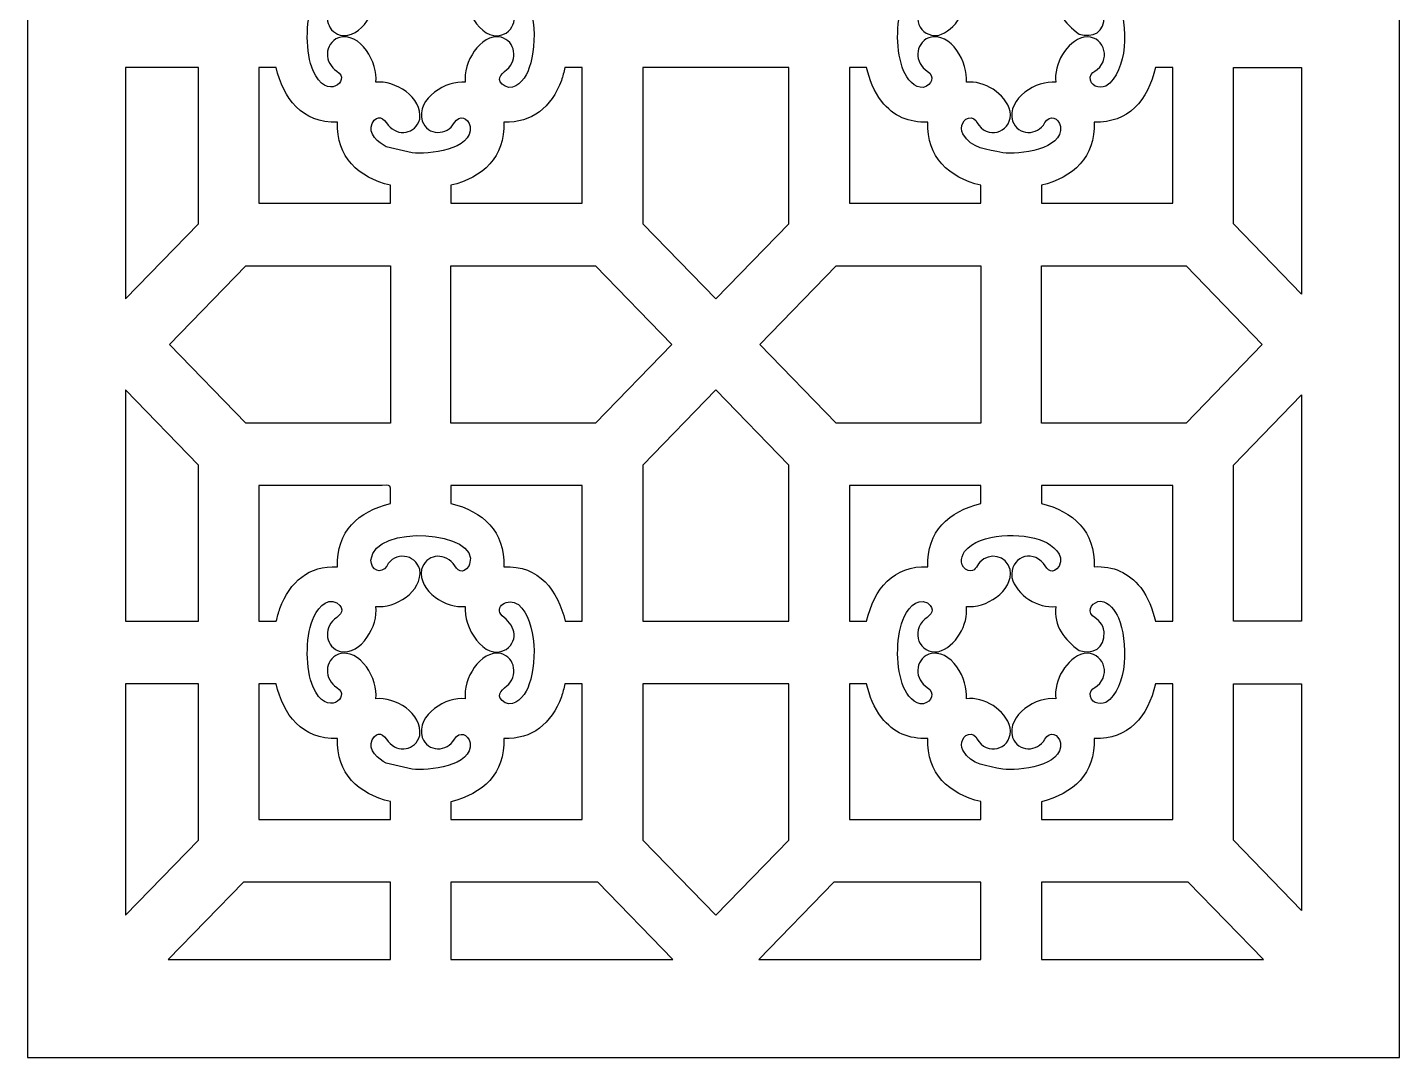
# Model space of a CAD drawing. Header units: centimetres. Extents: x -9.4 to 5.8, y -13.4 to 10.3.
# Drawn here: x -1.39 to 5.83, y -13.44 to -8.01 of the extents above; entities that cross this region are included whole.
import ezdxf

# ---------------------------------------------------------------- set-up
doc = ezdxf.new("R2010")
doc.units = ezdxf.units.CM
doc.header["$MEASUREMENT"] = 0
doc.layers.add('layer 1', color=7, linetype='Continuous')

msp = doc.modelspace()

# ---------------------------------------------------------------- linework, layer by layer
at = {"layer": 'layer 1', "color": 177}
for points, knots in [([(-1.39408, -13.43584), (-1.39408, -13.43584), (-1.39408, 10.29681), (-1.39408, 10.29681), (-1.39408, 10.29681), (-1.39408, 10.29681), (5.82888, 10.29681), (5.82888, 10.29681), (5.82888, 10.29681), (5.82888, 10.29681), (5.82888, -13.43584), (5.82888, -13.43584), (5.82888, -13.43584), (5.82888, -13.43584), (-1.39408, -13.43584), (-1.39408, -13.43584)], [0, 0, 0, 0, 0.2, 0.2, 0.2, 0.2, 0.4, 0.4, 0.4, 0.4, 0.6, 0.6, 0.6, 0.6, 1, 1, 1, 1]), ([(0.10563, -7.88633), (0.07041, -7.98555), (0.06856, -8.14246), (0.11, -8.23993), (0.11, -8.23993), (0.17851, -8.40094), (0.3136, -8.29153), (0.23486, -8.24202), (0.23486, -8.24202), (0.16743, -8.19962), (0.16681, -8.09785), (0.24312, -8.06557), (0.24312, -8.06557), (0.35948, -8.03143), (0.45279, -8.19989), (0.44051, -8.30061), (0.44051, -8.30061), (0.53655, -8.28805), (0.68987, -8.37877), (0.67076, -8.49471), (0.67076, -8.49471), (0.64901, -8.57373), (0.55563, -8.58809), (0.50535, -8.52645), (0.50535, -8.52645), (0.48109, -8.48957), (0.45059, -8.46347), (0.42015, -8.51722), (0.42015, -8.51722), (0.39602, -8.57133), (0.45395, -8.61903), (0.49419, -8.63949), (0.49419, -8.63949), (0.49419, -8.63949), (0.63198, -8.67205), (0.63198, -8.67205), (0.63198, -8.67205), (0.71293, -8.68082), (0.95144, -8.65815), (0.93661, -8.53306), (0.93661, -8.53306), (0.92611, -8.48625), (0.87915, -8.47069), (0.85428, -8.51298), (0.85428, -8.51298), (0.81315, -8.58296), (0.71444, -8.5828), (0.68342, -8.50444), (0.68342, -8.50444), (0.65036, -8.38449), (0.81365, -8.28755), (0.91101, -8.30061), (0.91101, -8.30061), (0.89881, -8.19915), (0.98678, -8.04309), (1.09897, -8.06282), (1.09897, -8.06282), (1.17548, -8.08526), (1.18942, -8.18173), (1.12967, -8.23364), (1.12967, -8.23364), (1.09399, -8.2587), (1.06877, -8.29018), (1.12079, -8.32162), (1.12079, -8.32162), (1.17262, -8.34625), (1.2207, -8.28616), (1.23916, -8.24515), (1.23916, -8.24515), (1.28871, -8.13524), (1.29207, -7.89112), (1.19027, -7.80515), (1.19027, -7.80515), (1.1328, -7.76476), (1.05977, -7.81967), (1.1043, -7.86459), (1.1043, -7.86459), (1.16644, -7.90835), (1.19873, -7.98794), (1.12577, -8.04116), (1.12577, -8.04116), (1.00733, -8.10828), (0.89877, -7.91785), (0.91101, -7.81469), (0.91101, -7.81469), (0.81272, -7.82717), (0.66172, -7.7366), (0.68076, -7.62059), (0.68076, -7.62059), (0.7025, -7.54157), (0.79596, -7.52717), (0.84617, -7.58888), (0.84617, -7.58888), (0.86922, -7.62391), (0.89494, -7.65106), (0.92866, -7.6029), (0.92866, -7.6029), (0.92866, -7.6029), (0.93364, -7.59302), (0.93364, -7.59302), (0.93364, -7.59302), (0.99257, -7.41591), (0.43147, -7.37651), (0.41413, -7.57054), (0.41413, -7.57054), (0.4149, -7.62503), (0.46711, -7.64805), (0.49724, -7.60232), (0.49724, -7.60232), (0.53733, -7.52512), (0.6477, -7.53675), (0.67076, -7.62059), (0.67076, -7.62059), (0.68991, -7.73684), (0.53717, -7.82701), (0.44051, -7.81469), (0.44051, -7.81469), (0.45298, -7.91603), (0.36454, -8.07213), (0.25254, -8.05251), (0.25254, -8.05251), (0.17604, -8.03), (0.1621, -7.93353), (0.2218, -7.88162), (0.2218, -7.88162), (0.25575, -7.85787), (0.28205, -7.83126), (0.2354, -7.7965), (0.2354, -7.7965), (0.17511, -7.76399), (0.12545, -7.83485), (0.10563, -7.88633)], [0, 0, 0, 0, 0.0294118, 0.0294118, 0.0294118, 0.0294118, 0.0588235, 0.0588235, 0.0588235, 0.0588235, 0.0882353, 0.0882353, 0.0882353, 0.0882353, 0.1176471, 0.1176471, 0.1176471, 0.1176471, 0.1470588, 0.1470588, 0.1470588, 0.1470588, 0.1764706, 0.1764706, 0.1764706, 0.1764706, 0.2058824, 0.2058824, 0.2058824, 0.2058824, 0.2352941, 0.2352941, 0.2352941, 0.2352941, 0.2647059, 0.2647059, 0.2647059, 0.2647059, 0.2941176, 0.2941176, 0.2941176, 0.2941176, 0.3235294, 0.3235294, 0.3235294, 0.3235294, 0.3529412, 0.3529412, 0.3529412, 0.3529412, 0.3823529, 0.3823529, 0.3823529, 0.3823529, 0.4117647, 0.4117647, 0.4117647, 0.4117647, 0.4411765, 0.4411765, 0.4411765, 0.4411765, 0.4705882, 0.4705882, 0.4705882, 0.4705882, 0.5, 0.5, 0.5, 0.5, 0.5294118, 0.5294118, 0.5294118, 0.5294118, 0.5588235, 0.5588235, 0.5588235, 0.5588235, 0.5882353, 0.5882353, 0.5882353, 0.5882353, 0.6176471, 0.6176471, 0.6176471, 0.6176471, 0.6470588, 0.6470588, 0.6470588, 0.6470588, 0.6764706, 0.6764706, 0.6764706, 0.6764706, 0.7058824, 0.7058824, 0.7058824, 0.7058824, 0.7352941, 0.7352941, 0.7352941, 0.7352941, 0.7647059, 0.7647059, 0.7647059, 0.7647059, 0.7941176, 0.7941176, 0.7941176, 0.7941176, 0.8235294, 0.8235294, 0.8235294, 0.8235294, 0.8529412, 0.8529412, 0.8529412, 0.8529412, 0.8823529, 0.8823529, 0.8823529, 0.8823529, 0.9117647, 0.9117647, 0.9117647, 0.9117647, 0.9411765, 0.9411765, 0.9411765, 0.9411765, 1, 1, 1, 1]), ([(3.21359, -7.88633), (3.17752, -7.98786), (3.17675, -8.1403), (3.21796, -8.23993), (3.21796, -8.23993), (3.23634, -8.28126), (3.27403, -8.33332), (3.32335, -8.32706), (3.32335, -8.32706), (3.36869, -8.31617), (3.38429, -8.2682), (3.34281, -8.24202), (3.34281, -8.24202), (3.2748, -8.19911), (3.27469, -8.09785), (3.35104, -8.06557), (3.35104, -8.06557), (3.4674, -8.03143), (3.56071, -8.19989), (3.54843, -8.30061), (3.54843, -8.30061), (3.63992, -8.28867), (3.75543, -8.35888), (3.77941, -8.45346), (3.77941, -8.45346), (3.79196, -8.55727), (3.67699, -8.60458), (3.61327, -8.52645), (3.61327, -8.52645), (3.6023, -8.50977), (3.59635, -8.49127), (3.57503, -8.48741), (3.57503, -8.48741), (3.52958, -8.48486), (3.51394, -8.53572), (3.52927, -8.57245), (3.52927, -8.57245), (3.57693, -8.65208), (3.65853, -8.65282), (3.7399, -8.67205), (3.7399, -8.67205), (3.82351, -8.68109), (4.05913, -8.65606), (4.04457, -8.53306), (4.04457, -8.53306), (4.03403, -8.48625), (3.98757, -8.47011), (3.9622, -8.51298), (3.9622, -8.51298), (3.92049, -8.5835), (3.82235, -8.58276), (3.79134, -8.50444), (3.79134, -8.50444), (3.75832, -8.38449), (3.92157, -8.28755), (4.01893, -8.30061), (4.01893, -8.30061), (4.00742, -8.20487), (4.07508, -8.08685), (4.16696, -8.06205), (4.16696, -8.06205), (4.26745, -8.04911), (4.31333, -8.16783), (4.23763, -8.23364), (4.23763, -8.23364), (4.22149, -8.24496), (4.20357, -8.2511), (4.19982, -8.27315), (4.19982, -8.27315), (4.19739, -8.32007), (4.24659, -8.33621), (4.28216, -8.32042), (4.28216, -8.32042), (4.40119, -8.24438), (4.39864, -7.99447), (4.34944, -7.87536), (4.34944, -7.87536), (4.33213, -7.83651), (4.30012, -7.79171), (4.25536, -7.78743), (4.25536, -7.78743), (4.21705, -7.78808), (4.17943, -7.83153), (4.21222, -7.86459), (4.21222, -7.86459), (4.24543, -7.88799), (4.26729, -7.90356), (4.27417, -7.94936), (4.27417, -7.94936), (4.27695, -8.03741), (4.21496, -8.06866), (4.14155, -8.04637), (4.14155, -8.04637), (4.06604, -7.99122), (4.00661, -7.91839), (4.01893, -7.81469), (4.01893, -7.81469), (3.9262, -7.82643), (3.81197, -7.75684), (3.78798, -7.66184), (3.78798, -7.66184), (3.77543, -7.55803), (3.89044, -7.51064), (3.95412, -7.58888), (3.95412, -7.58888), (3.97714, -7.62387), (4.00286, -7.65106), (4.03658, -7.6029), (4.03658, -7.6029), (4.06709, -7.54235), (4.00163, -7.49168), (3.95497, -7.47109), (3.95497, -7.47109), (3.84093, -7.42452), (3.62095, -7.4229), (3.53919, -7.52628), (3.53919, -7.52628), (3.51575, -7.56185), (3.5132, -7.60707), (3.5587, -7.6258), (3.5587, -7.6258), (3.59419, -7.63623), (3.60176, -7.60298), (3.61918, -7.58162), (3.61918, -7.58162), (3.67212, -7.52844), (3.75794, -7.54513), (3.77868, -7.62059), (3.77868, -7.62059), (3.79783, -7.73684), (3.64505, -7.82701), (3.54843, -7.81469), (3.54843, -7.81469), (3.56024, -7.91028), (3.492, -8.02853), (3.4004, -8.05325), (3.4004, -8.05325), (3.29987, -8.06618), (3.25407, -7.94743), (3.32976, -7.88162), (3.32976, -7.88162), (3.36367, -7.85787), (3.39001, -7.83126), (3.34332, -7.7965), (3.34332, -7.7965), (3.28311, -7.76406), (3.23325, -7.8352), (3.21359, -7.88633)], [0, 0, 0, 0, 0.0263158, 0.0263158, 0.0263158, 0.0263158, 0.0526316, 0.0526316, 0.0526316, 0.0526316, 0.0789474, 0.0789474, 0.0789474, 0.0789474, 0.1052632, 0.1052632, 0.1052632, 0.1052632, 0.1315789, 0.1315789, 0.1315789, 0.1315789, 0.1578947, 0.1578947, 0.1578947, 0.1578947, 0.1842105, 0.1842105, 0.1842105, 0.1842105, 0.2105263, 0.2105263, 0.2105263, 0.2105263, 0.2368421, 0.2368421, 0.2368421, 0.2368421, 0.2631579, 0.2631579, 0.2631579, 0.2631579, 0.2894737, 0.2894737, 0.2894737, 0.2894737, 0.3157895, 0.3157895, 0.3157895, 0.3157895, 0.3421053, 0.3421053, 0.3421053, 0.3421053, 0.3684211, 0.3684211, 0.3684211, 0.3684211, 0.3947368, 0.3947368, 0.3947368, 0.3947368, 0.4210526, 0.4210526, 0.4210526, 0.4210526, 0.4473684, 0.4473684, 0.4473684, 0.4473684, 0.4736842, 0.4736842, 0.4736842, 0.4736842, 0.5, 0.5, 0.5, 0.5, 0.5263158, 0.5263158, 0.5263158, 0.5263158, 0.5526316, 0.5526316, 0.5526316, 0.5526316, 0.5789474, 0.5789474, 0.5789474, 0.5789474, 0.6052632, 0.6052632, 0.6052632, 0.6052632, 0.6315789, 0.6315789, 0.6315789, 0.6315789, 0.6578947, 0.6578947, 0.6578947, 0.6578947, 0.6842105, 0.6842105, 0.6842105, 0.6842105, 0.7105263, 0.7105263, 0.7105263, 0.7105263, 0.7368421, 0.7368421, 0.7368421, 0.7368421, 0.7631579, 0.7631579, 0.7631579, 0.7631579, 0.7894737, 0.7894737, 0.7894737, 0.7894737, 0.8157895, 0.8157895, 0.8157895, 0.8157895, 0.8421053, 0.8421053, 0.8421053, 0.8421053, 0.8684211, 0.8684211, 0.8684211, 0.8684211, 0.8947368, 0.8947368, 0.8947368, 0.8947368, 0.9210526, 0.9210526, 0.9210526, 0.9210526, 0.9473684, 0.9473684, 0.9473684, 0.9473684, 1, 1, 1, 1]), ([(-0.87816, -8.22244), (-0.87816, -8.22244), (-0.4944, -8.22244), (-0.4944, -8.22244), (-0.4944, -8.22244), (-0.4944, -8.22244), (-0.4944, -9.04489), (-0.4944, -9.04489), (-0.4944, -9.04489), (-0.4944, -9.04489), (-0.87816, -9.44124), (-0.87816, -9.44124), (-0.87816, -9.44124), (-0.87816, -9.44124), (-0.87816, -8.22244), (-0.87816, -8.22244)], [0, 0, 0, 0, 0.2, 0.2, 0.2, 0.2, 0.4, 0.4, 0.4, 0.4, 0.6, 0.6, 0.6, 0.6, 1, 1, 1, 1]), ([(-0.17525, -8.22244), (-0.17525, -8.22244), (-0.08476, -8.22244), (-0.08476, -8.22244), (-0.08476, -8.22244), (-0.04776, -8.38464), (0.05137, -8.51672), (0.23791, -8.50985), (0.23791, -8.50985), (0.2315, -8.6958), (0.34847, -8.80158), (0.51624, -8.84271), (0.51624, -8.84271), (0.51624, -8.84271), (0.51624, -8.93656), (0.51624, -8.93656), (0.51624, -8.93656), (0.51624, -8.93656), (-0.17525, -8.93656), (-0.17525, -8.93656), (-0.17525, -8.93656), (-0.17525, -8.93656), (-0.17525, -8.22244), (-0.17525, -8.22244)], [0, 0, 0, 0, 0.1428571, 0.1428571, 0.1428571, 0.1428571, 0.2857143, 0.2857143, 0.2857143, 0.2857143, 0.4285714, 0.4285714, 0.4285714, 0.4285714, 0.5714286, 0.5714286, 0.5714286, 0.5714286, 0.7142857, 0.7142857, 0.7142857, 0.7142857, 1, 1, 1, 1]), ([(1.4355, -8.22244), (1.4355, -8.22244), (1.52688, -8.22244), (1.52688, -8.22244), (1.52688, -8.22244), (1.52688, -8.22244), (1.52688, -8.93656), (1.52688, -8.93656), (1.52688, -8.93656), (1.52688, -8.93656), (0.83539, -8.93656), (0.83539, -8.93656), (0.83539, -8.93656), (0.83539, -8.93656), (0.83539, -8.84287), (0.83539, -8.84287), (0.83539, -8.84287), (1.00296, -8.80062), (1.1201, -8.6963), (1.11361, -8.50985), (1.11361, -8.50985), (1.26534, -8.51541), (1.36201, -8.43307), (1.41666, -8.29014), (1.41666, -8.29014), (1.42396, -8.26878), (1.43025, -8.24608), (1.4355, -8.22244)], [0, 0, 0, 0, 0.125, 0.125, 0.125, 0.125, 0.25, 0.25, 0.25, 0.25, 0.375, 0.375, 0.375, 0.375, 0.5, 0.5, 0.5, 0.5, 0.625, 0.625, 0.625, 0.625, 0.75, 0.75, 0.75, 0.75, 1, 1, 1, 1]), ([(1.84599, -8.22244), (1.84599, -8.22244), (2.61356, -8.22244), (2.61356, -8.22244), (2.61356, -8.22244), (2.61356, -8.22244), (2.61356, -9.04489), (2.61356, -9.04489), (2.61356, -9.04489), (2.61356, -9.04489), (2.22979, -9.44124), (2.22979, -9.44124), (2.22979, -9.44124), (2.22979, -9.44124), (1.84599, -9.04489), (1.84599, -9.04489), (1.84599, -9.04489), (1.84599, -9.04489), (1.84599, -8.22244), (1.84599, -8.22244)], [0, 0, 0, 0, 0.1666667, 0.1666667, 0.1666667, 0.1666667, 0.3333333, 0.3333333, 0.3333333, 0.3333333, 0.5, 0.5, 0.5, 0.5, 0.6666667, 0.6666667, 0.6666667, 0.6666667, 1, 1, 1, 1]), ([(2.93267, -8.22244), (2.93267, -8.22244), (3.02335, -8.22244), (3.02335, -8.22244), (3.02335, -8.22244), (3.03895, -8.28856), (3.06201, -8.34606), (3.10156, -8.4004), (3.10156, -8.4004), (3.16698, -8.48092), (3.24511, -8.51356), (3.34583, -8.50985), (3.34583, -8.50985), (3.33942, -8.6958), (3.45639, -8.80158), (3.62416, -8.84271), (3.62416, -8.84271), (3.62416, -8.84271), (3.62416, -8.93656), (3.62416, -8.93656), (3.62416, -8.93656), (3.62416, -8.93656), (2.93267, -8.93656), (2.93267, -8.93656), (2.93267, -8.93656), (2.93267, -8.93656), (2.93267, -8.22244), (2.93267, -8.22244)], [0, 0, 0, 0, 0.125, 0.125, 0.125, 0.125, 0.25, 0.25, 0.25, 0.25, 0.375, 0.375, 0.375, 0.375, 0.5, 0.5, 0.5, 0.5, 0.625, 0.625, 0.625, 0.625, 0.75, 0.75, 0.75, 0.75, 1, 1, 1, 1]), ([(4.54385, -8.22244), (4.54385, -8.22244), (4.6348, -8.22244), (4.6348, -8.22244), (4.6348, -8.22244), (4.6348, -8.22244), (4.6348, -8.93656), (4.6348, -8.93656), (4.6348, -8.93656), (4.6348, -8.93656), (3.94331, -8.93656), (3.94331, -8.93656), (3.94331, -8.93656), (3.94331, -8.93656), (3.94331, -8.84287), (3.94331, -8.84287), (3.94331, -8.84287), (4.11088, -8.80062), (4.22802, -8.69634), (4.22153, -8.50985), (4.22153, -8.50985), (4.40157, -8.51645), (4.50403, -8.39569), (4.54385, -8.22244)], [0, 0, 0, 0, 0.1428571, 0.1428571, 0.1428571, 0.1428571, 0.2857143, 0.2857143, 0.2857143, 0.2857143, 0.4285714, 0.4285714, 0.4285714, 0.4285714, 0.5714286, 0.5714286, 0.5714286, 0.5714286, 0.7142857, 0.7142857, 0.7142857, 0.7142857, 1, 1, 1, 1]), ([(5.31296, -8.22244), (5.31296, -8.22244), (4.95395, -8.22244), (4.95395, -8.22244), (4.95395, -8.22244), (4.95395, -8.22244), (4.95395, -9.04489), (4.95395, -9.04489), (4.95395, -9.04489), (4.95395, -9.04489), (5.31296, -9.41567), (5.31296, -9.41567), (5.31296, -9.41567), (5.31296, -9.41567), (5.31296, -8.22244), (5.31296, -8.22244)], [0, 0, 0, 0, 0.2, 0.2, 0.2, 0.2, 0.4, 0.4, 0.4, 0.4, 0.6, 0.6, 0.6, 0.6, 1, 1, 1, 1]), ([(0.51624, -10.09476), (0.51624, -10.09476), (0.51624, -9.26614), (0.51624, -9.26614), (0.51624, -9.26614), (0.51624, -9.26614), (-0.2453, -9.26614), (-0.2453, -9.26614), (-0.2453, -9.26614), (-0.2453, -9.26614), (-0.64648, -9.68045), (-0.64648, -9.68045), (-0.64648, -9.68045), (-0.64648, -9.68045), (-0.2453, -10.09476), (-0.2453, -10.09476), (-0.2453, -10.09476), (-0.2453, -10.09476), (0.51624, -10.09476), (0.51624, -10.09476)], [0, 0, 0, 0, 0.1666667, 0.1666667, 0.1666667, 0.1666667, 0.3333333, 0.3333333, 0.3333333, 0.3333333, 0.5, 0.5, 0.5, 0.5, 0.6666667, 0.6666667, 0.6666667, 0.6666667, 1, 1, 1, 1]), ([(0.83539, -9.26614), (0.83539, -9.26614), (0.83539, -10.09476), (0.83539, -10.09476), (0.83539, -10.09476), (0.83539, -10.09476), (1.59693, -10.09476), (1.59693, -10.09476), (1.59693, -10.09476), (1.59693, -10.09476), (1.99811, -9.68045), (1.99811, -9.68045), (1.99811, -9.68045), (1.99811, -9.68045), (1.59693, -9.26614), (1.59693, -9.26614), (1.59693, -9.26614), (1.59693, -9.26614), (0.83539, -9.26614), (0.83539, -9.26614)], [0, 0, 0, 0, 0.1666667, 0.1666667, 0.1666667, 0.1666667, 0.3333333, 0.3333333, 0.3333333, 0.3333333, 0.5, 0.5, 0.5, 0.5, 0.6666667, 0.6666667, 0.6666667, 0.6666667, 1, 1, 1, 1]), ([(3.62416, -10.09476), (3.62416, -10.09476), (3.62416, -9.26614), (3.62416, -9.26614), (3.62416, -9.26614), (3.62416, -9.26614), (2.86262, -9.26614), (2.86262, -9.26614), (2.86262, -9.26614), (2.86262, -9.26614), (2.46144, -9.68045), (2.46144, -9.68045), (2.46144, -9.68045), (2.46144, -9.68045), (2.86262, -10.09476), (2.86262, -10.09476), (2.86262, -10.09476), (2.86262, -10.09476), (3.62416, -10.09476), (3.62416, -10.09476)], [0, 0, 0, 0, 0.1666667, 0.1666667, 0.1666667, 0.1666667, 0.3333333, 0.3333333, 0.3333333, 0.3333333, 0.5, 0.5, 0.5, 0.5, 0.6666667, 0.6666667, 0.6666667, 0.6666667, 1, 1, 1, 1]), ([(3.94331, -9.26614), (3.94331, -9.26614), (3.94331, -10.09476), (3.94331, -10.09476), (3.94331, -10.09476), (3.94331, -10.09476), (4.70485, -10.09476), (4.70485, -10.09476), (4.70485, -10.09476), (4.70485, -10.09476), (5.10603, -9.68045), (5.10603, -9.68045), (5.10603, -9.68045), (5.10603, -9.68045), (4.70485, -9.26614), (4.70485, -9.26614), (4.70485, -9.26614), (4.70485, -9.26614), (3.94331, -9.26614), (3.94331, -9.26614)], [0, 0, 0, 0, 0.1666667, 0.1666667, 0.1666667, 0.1666667, 0.3333333, 0.3333333, 0.3333333, 0.3333333, 0.5, 0.5, 0.5, 0.5, 0.6666667, 0.6666667, 0.6666667, 0.6666667, 1, 1, 1, 1]), ([(-0.4944, -11.1385), (-0.4944, -11.1385), (-0.87816, -11.1385), (-0.87816, -11.1385), (-0.87816, -11.1385), (-0.87816, -11.1385), (-0.87816, -9.9197), (-0.87816, -9.9197), (-0.87816, -9.9197), (-0.87816, -9.9197), (-0.4944, -10.31606), (-0.4944, -10.31606), (-0.4944, -10.31606), (-0.4944, -10.31606), (-0.4944, -11.1385), (-0.4944, -11.1385)], [0, 0, 0, 0, 0.2, 0.2, 0.2, 0.2, 0.4, 0.4, 0.4, 0.4, 0.6, 0.6, 0.6, 0.6, 1, 1, 1, 1]), ([(2.61356, -11.1385), (2.61356, -11.1385), (1.84599, -11.1385), (1.84599, -11.1385), (1.84599, -11.1385), (1.84599, -11.1385), (1.84599, -10.31606), (1.84599, -10.31606), (1.84599, -10.31606), (1.84599, -10.31606), (2.22979, -9.9197), (2.22979, -9.9197), (2.22979, -9.9197), (2.22979, -9.9197), (2.61356, -10.31606), (2.61356, -10.31606), (2.61356, -10.31606), (2.61356, -10.31606), (2.61356, -11.1385), (2.61356, -11.1385)], [0, 0, 0, 0, 0.1666667, 0.1666667, 0.1666667, 0.1666667, 0.3333333, 0.3333333, 0.3333333, 0.3333333, 0.5, 0.5, 0.5, 0.5, 0.6666667, 0.6666667, 0.6666667, 0.6666667, 1, 1, 1, 1]), ([(5.31296, -9.94527), (5.31296, -9.94527), (4.95395, -10.31606), (4.95395, -10.31606), (4.95395, -10.31606), (4.95395, -10.31606), (4.95395, -11.1385), (4.95395, -11.1385), (4.95395, -11.1385), (4.95395, -11.1385), (5.31296, -11.1385), (5.31296, -11.1385), (5.31296, -11.1385), (5.31296, -11.1385), (5.31296, -9.94527), (5.31296, -9.94527)], [0, 0, 0, 0, 0.2, 0.2, 0.2, 0.2, 0.4, 0.4, 0.4, 0.4, 0.6, 0.6, 0.6, 0.6, 1, 1, 1, 1]), ([(-0.08395, -11.1385), (-0.08395, -11.1385), (-0.17525, -11.1385), (-0.17525, -11.1385), (-0.17525, -11.1385), (-0.17525, -11.1385), (-0.17525, -10.42438), (-0.17525, -10.42438), (-0.17525, -10.42438), (0.03164, -10.42438), (0.23852, -10.42438), (0.44541, -10.42438), (0.44541, -10.42438), (0.53462, -10.42438), (0.51624, -10.4009), (0.51624, -10.51804), (0.51624, -10.51804), (0.34878, -10.56025), (0.23146, -10.66475), (0.23791, -10.85109), (0.23791, -10.85109), (0.08594, -10.84545), (-0.01077, -10.92814), (-0.06534, -11.07134), (-0.06534, -11.07134), (-0.07256, -11.0925), (-0.07877, -11.11502), (-0.08395, -11.1385)], [0, 0, 0, 0, 0.125, 0.125, 0.125, 0.125, 0.25, 0.25, 0.25, 0.25, 0.375, 0.375, 0.375, 0.375, 0.5, 0.5, 0.5, 0.5, 0.625, 0.625, 0.625, 0.625, 0.75, 0.75, 0.75, 0.75, 1, 1, 1, 1]), ([(1.52688, -11.1385), (1.52688, -11.1385), (1.43643, -11.1385), (1.43643, -11.1385), (1.43643, -11.1385), (1.39939, -10.97618), (1.30003, -10.84418), (1.11361, -10.85109), (1.11361, -10.85109), (1.1201, -10.66522), (1.00304, -10.55936), (0.83539, -10.51823), (0.83539, -10.51823), (0.83539, -10.51823), (0.83539, -10.42438), (0.83539, -10.42438), (0.83539, -10.42438), (0.83539, -10.42438), (1.52688, -10.42438), (1.52688, -10.42438), (1.52688, -10.42438), (1.52688, -10.42438), (1.52688, -11.1385), (1.52688, -11.1385)], [0, 0, 0, 0, 0.1428571, 0.1428571, 0.1428571, 0.1428571, 0.2857143, 0.2857143, 0.2857143, 0.2857143, 0.4285714, 0.4285714, 0.4285714, 0.4285714, 0.5714286, 0.5714286, 0.5714286, 0.5714286, 0.7142857, 0.7142857, 0.7142857, 0.7142857, 1, 1, 1, 1]), ([(3.02331, -11.1385), (3.02331, -11.1385), (2.93267, -11.1385), (2.93267, -11.1385), (2.93267, -11.1385), (2.93267, -11.1385), (2.93267, -10.42438), (2.93267, -10.42438), (2.93267, -10.42438), (2.93267, -10.42438), (3.62416, -10.42438), (3.62416, -10.42438), (3.62416, -10.42438), (3.62416, -10.42438), (3.62416, -10.51804), (3.62416, -10.51804), (3.62416, -10.51804), (3.4567, -10.56025), (3.33938, -10.66475), (3.34583, -10.85109), (3.34583, -10.85109), (3.16543, -10.84441), (3.06375, -10.96537), (3.02331, -11.1385)], [0, 0, 0, 0, 0.1428571, 0.1428571, 0.1428571, 0.1428571, 0.2857143, 0.2857143, 0.2857143, 0.2857143, 0.4285714, 0.4285714, 0.4285714, 0.4285714, 0.5714286, 0.5714286, 0.5714286, 0.5714286, 0.7142857, 0.7142857, 0.7142857, 0.7142857, 1, 1, 1, 1]), ([(4.6348, -11.1385), (4.6348, -11.1385), (4.54404, -11.1385), (4.54404, -11.1385), (4.54404, -11.1385), (4.52844, -11.07246), (4.50546, -11.01519), (4.46607, -10.96085), (4.46607, -10.96085), (4.40061, -10.8801), (4.3224, -10.84735), (4.22153, -10.85109), (4.22153, -10.85109), (4.22802, -10.66518), (4.11096, -10.55932), (3.94331, -10.51823), (3.94331, -10.51823), (3.94331, -10.51823), (3.94331, -10.42438), (3.94331, -10.42438), (3.94331, -10.42438), (3.94331, -10.42438), (4.6348, -10.42438), (4.6348, -10.42438), (4.6348, -10.42438), (4.6348, -10.42438), (4.6348, -11.1385), (4.6348, -11.1385)], [0, 0, 0, 0, 0.125, 0.125, 0.125, 0.125, 0.25, 0.25, 0.25, 0.25, 0.375, 0.375, 0.375, 0.375, 0.5, 0.5, 0.5, 0.5, 0.625, 0.625, 0.625, 0.625, 0.75, 0.75, 0.75, 0.75, 1, 1, 1, 1]), ([(0.10563, -11.13197), (0.07041, -11.23115), (0.06856, -11.3881), (0.11, -11.48554), (0.11, -11.48554), (0.17851, -11.64658), (0.3136, -11.53717), (0.23486, -11.48762), (0.23486, -11.48762), (0.16743, -11.44526), (0.16681, -11.34346), (0.24312, -11.31121), (0.24312, -11.31121), (0.35948, -11.27707), (0.45279, -11.44553), (0.44051, -11.54621), (0.44051, -11.54621), (0.53655, -11.5337), (0.68987, -11.62441), (0.67076, -11.74035), (0.67076, -11.74035), (0.64901, -11.81937), (0.55563, -11.83373), (0.50535, -11.77206), (0.50535, -11.77206), (0.48109, -11.73521), (0.45059, -11.70911), (0.42015, -11.76287), (0.42015, -11.76287), (0.39602, -11.81693), (0.45395, -11.86463), (0.49419, -11.88514), (0.49419, -11.88514), (0.49419, -11.88514), (0.63198, -11.91769), (0.63198, -11.91769), (0.63198, -11.91769), (0.71293, -11.92642), (0.95144, -11.90375), (0.93661, -11.77866), (0.93661, -11.77866), (0.92611, -11.73189), (0.87915, -11.71633), (0.85428, -11.75858), (0.85428, -11.75858), (0.81315, -11.82856), (0.71444, -11.8284), (0.68342, -11.75008), (0.68342, -11.75008), (0.65036, -11.63009), (0.81365, -11.53319), (0.91101, -11.54621), (0.91101, -11.54621), (0.89881, -11.44479), (0.98678, -11.28873), (1.09897, -11.30843), (1.09897, -11.30843), (1.17548, -11.33087), (1.18942, -11.42738), (1.12967, -11.47928), (1.12967, -11.47928), (1.09399, -11.50431), (1.06877, -11.53578), (1.12079, -11.56726), (1.12079, -11.56726), (1.17262, -11.5919), (1.2207, -11.5318), (1.23916, -11.49075), (1.23916, -11.49075), (1.28871, -11.38088), (1.29207, -11.13672), (1.19027, -11.05076), (1.19027, -11.05076), (1.1328, -11.01036), (1.05977, -11.06528), (1.1043, -11.11023), (1.1043, -11.11023), (1.16644, -11.15395), (1.19873, -11.23358), (1.12577, -11.2868), (1.12577, -11.2868), (1.00733, -11.35388), (0.89877, -11.16345), (0.91101, -11.06033), (0.91101, -11.06033), (0.81272, -11.07277), (0.66172, -10.98221), (0.68076, -10.86623), (0.68076, -10.86623), (0.7025, -10.78718), (0.79596, -10.77281), (0.84617, -10.83449), (0.84617, -10.83449), (0.86922, -10.86951), (0.89494, -10.89666), (0.92866, -10.84851), (0.92866, -10.84851), (0.92866, -10.84851), (0.93364, -10.83862), (0.93364, -10.83862), (0.93364, -10.83862), (0.99257, -10.66155), (0.43147, -10.62216), (0.41413, -10.81614), (0.41413, -10.81614), (0.4149, -10.87067), (0.46711, -10.89365), (0.49724, -10.84796), (0.49724, -10.84796), (0.53733, -10.77073), (0.6477, -10.78239), (0.67076, -10.86619), (0.67076, -10.86619), (0.68991, -10.98244), (0.53717, -11.07262), (0.44051, -11.06033), (0.44051, -11.06033), (0.45298, -11.16167), (0.36454, -11.31774), (0.25254, -11.29812), (0.25254, -11.29812), (0.17604, -11.27564), (0.1621, -11.17917), (0.2218, -11.12726), (0.2218, -11.12726), (0.25575, -11.10347), (0.28205, -11.0769), (0.2354, -11.04211), (0.2354, -11.04211), (0.17511, -11.00963), (0.12545, -11.08049), (0.10563, -11.13197)], [0, 0, 0, 0, 0.0294118, 0.0294118, 0.0294118, 0.0294118, 0.0588235, 0.0588235, 0.0588235, 0.0588235, 0.0882353, 0.0882353, 0.0882353, 0.0882353, 0.1176471, 0.1176471, 0.1176471, 0.1176471, 0.1470588, 0.1470588, 0.1470588, 0.1470588, 0.1764706, 0.1764706, 0.1764706, 0.1764706, 0.2058824, 0.2058824, 0.2058824, 0.2058824, 0.2352941, 0.2352941, 0.2352941, 0.2352941, 0.2647059, 0.2647059, 0.2647059, 0.2647059, 0.2941176, 0.2941176, 0.2941176, 0.2941176, 0.3235294, 0.3235294, 0.3235294, 0.3235294, 0.3529412, 0.3529412, 0.3529412, 0.3529412, 0.3823529, 0.3823529, 0.3823529, 0.3823529, 0.4117647, 0.4117647, 0.4117647, 0.4117647, 0.4411765, 0.4411765, 0.4411765, 0.4411765, 0.4705882, 0.4705882, 0.4705882, 0.4705882, 0.5, 0.5, 0.5, 0.5, 0.5294118, 0.5294118, 0.5294118, 0.5294118, 0.5588235, 0.5588235, 0.5588235, 0.5588235, 0.5882353, 0.5882353, 0.5882353, 0.5882353, 0.6176471, 0.6176471, 0.6176471, 0.6176471, 0.6470588, 0.6470588, 0.6470588, 0.6470588, 0.6764706, 0.6764706, 0.6764706, 0.6764706, 0.7058824, 0.7058824, 0.7058824, 0.7058824, 0.7352941, 0.7352941, 0.7352941, 0.7352941, 0.7647059, 0.7647059, 0.7647059, 0.7647059, 0.7941176, 0.7941176, 0.7941176, 0.7941176, 0.8235294, 0.8235294, 0.8235294, 0.8235294, 0.8529412, 0.8529412, 0.8529412, 0.8529412, 0.8823529, 0.8823529, 0.8823529, 0.8823529, 0.9117647, 0.9117647, 0.9117647, 0.9117647, 0.9411765, 0.9411765, 0.9411765, 0.9411765, 1, 1, 1, 1]), ([(3.21359, -11.13197), (3.17752, -11.23351), (3.17675, -11.38594), (3.21796, -11.48554), (3.21796, -11.48554), (3.23634, -11.52686), (3.27403, -11.57896), (3.32335, -11.57266), (3.32335, -11.57266), (3.36869, -11.56181), (3.38429, -11.51385), (3.34281, -11.48762), (3.34281, -11.48762), (3.2748, -11.44472), (3.27469, -11.34346), (3.35104, -11.31121), (3.35104, -11.31121), (3.4674, -11.27707), (3.56071, -11.44549), (3.54843, -11.54621), (3.54843, -11.54621), (3.63992, -11.53428), (3.75543, -11.60449), (3.77941, -11.69911), (3.77941, -11.69911), (3.79196, -11.80292), (3.67699, -11.85022), (3.61327, -11.77206), (3.61327, -11.77206), (3.6023, -11.75541), (3.59635, -11.73688), (3.57503, -11.73301), (3.57503, -11.73301), (3.52958, -11.7305), (3.51394, -11.78137), (3.52927, -11.81805), (3.52927, -11.81805), (3.57693, -11.89773), (3.65853, -11.89846), (3.7399, -11.91769), (3.7399, -11.91769), (3.82351, -11.92673), (4.05913, -11.9017), (4.04457, -11.77866), (4.04457, -11.77866), (4.03403, -11.73185), (3.98757, -11.71575), (3.9622, -11.75858), (3.9622, -11.75858), (3.92049, -11.8291), (3.82235, -11.82837), (3.79134, -11.75008), (3.79134, -11.75008), (3.75832, -11.63009), (3.92157, -11.53319), (4.01893, -11.54621), (4.01893, -11.54621), (4.00742, -11.45047), (4.07508, -11.33249), (4.16696, -11.30769), (4.16696, -11.30769), (4.26745, -11.29472), (4.31333, -11.41347), (4.23763, -11.47928), (4.23763, -11.47928), (4.22149, -11.4906), (4.20357, -11.49674), (4.19982, -11.51875), (4.19982, -11.51875), (4.19739, -11.56571), (4.24659, -11.58186), (4.28216, -11.56602), (4.28216, -11.56602), (4.40119, -11.48998), (4.39864, -11.24007), (4.34944, -11.12097), (4.34944, -11.12097), (4.33213, -11.08212), (4.30012, -11.03736), (4.25536, -11.03307), (4.25536, -11.03307), (4.21705, -11.03369), (4.17943, -11.07717), (4.21222, -11.11023), (4.21222, -11.11023), (4.24543, -11.1336), (4.26729, -11.1492), (4.27417, -11.19496), (4.27417, -11.19496), (4.27695, -11.28302), (4.21496, -11.31426), (4.14155, -11.29201), (4.14155, -11.29201), (4.06604, -11.23683), (4.00661, -11.16403), (4.01893, -11.06033), (4.01893, -11.06033), (3.9262, -11.07208), (3.81197, -11.00244), (3.78798, -10.90744), (3.78798, -10.90744), (3.77543, -10.80363), (3.89044, -10.75628), (3.95412, -10.83449), (3.95412, -10.83449), (3.97714, -10.86951), (4.00286, -10.8967), (4.03658, -10.84851), (4.03658, -10.84851), (4.06709, -10.78799), (4.00163, -10.73728), (3.95497, -10.71673), (3.95497, -10.71673), (3.84093, -10.67012), (3.62095, -10.6685), (3.53919, -10.77192), (3.53919, -10.77192), (3.51575, -10.80745), (3.5132, -10.85272), (3.5587, -10.87145), (3.5587, -10.87145), (3.59419, -10.88187), (3.60176, -10.84862), (3.61918, -10.82723), (3.61918, -10.82723), (3.67212, -10.77409), (3.75794, -10.79073), (3.77868, -10.86619), (3.77868, -10.86619), (3.79783, -10.98248), (3.64505, -11.07262), (3.54843, -11.06033), (3.54843, -11.06033), (3.56024, -11.15592), (3.492, -11.27413), (3.4004, -11.29885), (3.4004, -11.29885), (3.29987, -11.31179), (3.25407, -11.19303), (3.32976, -11.12726), (3.32976, -11.12726), (3.36367, -11.10347), (3.39001, -11.0769), (3.34332, -11.04211), (3.34332, -11.04211), (3.28311, -11.00967), (3.23325, -11.0808), (3.21359, -11.13197)], [0, 0, 0, 0, 0.0263158, 0.0263158, 0.0263158, 0.0263158, 0.0526316, 0.0526316, 0.0526316, 0.0526316, 0.0789474, 0.0789474, 0.0789474, 0.0789474, 0.1052632, 0.1052632, 0.1052632, 0.1052632, 0.1315789, 0.1315789, 0.1315789, 0.1315789, 0.1578947, 0.1578947, 0.1578947, 0.1578947, 0.1842105, 0.1842105, 0.1842105, 0.1842105, 0.2105263, 0.2105263, 0.2105263, 0.2105263, 0.2368421, 0.2368421, 0.2368421, 0.2368421, 0.2631579, 0.2631579, 0.2631579, 0.2631579, 0.2894737, 0.2894737, 0.2894737, 0.2894737, 0.3157895, 0.3157895, 0.3157895, 0.3157895, 0.3421053, 0.3421053, 0.3421053, 0.3421053, 0.3684211, 0.3684211, 0.3684211, 0.3684211, 0.3947368, 0.3947368, 0.3947368, 0.3947368, 0.4210526, 0.4210526, 0.4210526, 0.4210526, 0.4473684, 0.4473684, 0.4473684, 0.4473684, 0.4736842, 0.4736842, 0.4736842, 0.4736842, 0.5, 0.5, 0.5, 0.5, 0.5263158, 0.5263158, 0.5263158, 0.5263158, 0.5526316, 0.5526316, 0.5526316, 0.5526316, 0.5789474, 0.5789474, 0.5789474, 0.5789474, 0.6052632, 0.6052632, 0.6052632, 0.6052632, 0.6315789, 0.6315789, 0.6315789, 0.6315789, 0.6578947, 0.6578947, 0.6578947, 0.6578947, 0.6842105, 0.6842105, 0.6842105, 0.6842105, 0.7105263, 0.7105263, 0.7105263, 0.7105263, 0.7368421, 0.7368421, 0.7368421, 0.7368421, 0.7631579, 0.7631579, 0.7631579, 0.7631579, 0.7894737, 0.7894737, 0.7894737, 0.7894737, 0.8157895, 0.8157895, 0.8157895, 0.8157895, 0.8421053, 0.8421053, 0.8421053, 0.8421053, 0.8684211, 0.8684211, 0.8684211, 0.8684211, 0.8947368, 0.8947368, 0.8947368, 0.8947368, 0.9210526, 0.9210526, 0.9210526, 0.9210526, 0.9473684, 0.9473684, 0.9473684, 0.9473684, 1, 1, 1, 1]), ([(-0.87816, -11.46808), (-0.87816, -11.46808), (-0.4944, -11.46808), (-0.4944, -11.46808), (-0.4944, -11.46808), (-0.4944, -11.46808), (-0.4944, -12.29049), (-0.4944, -12.29049), (-0.4944, -12.29049), (-0.4944, -12.29049), (-0.87816, -12.68684), (-0.87816, -12.68684), (-0.87816, -12.68684), (-0.87816, -12.68684), (-0.87816, -11.46808), (-0.87816, -11.46808)], [0, 0, 0, 0, 0.2, 0.2, 0.2, 0.2, 0.4, 0.4, 0.4, 0.4, 0.6, 0.6, 0.6, 0.6, 1, 1, 1, 1]), ([(-0.17525, -11.46808), (-0.17525, -11.46808), (-0.08476, -11.46808), (-0.08476, -11.46808), (-0.08476, -11.46808), (-0.04776, -11.63025), (0.05137, -11.76233), (0.23791, -11.75545), (0.23791, -11.75545), (0.2315, -11.94141), (0.34851, -12.04722), (0.51624, -12.08835), (0.51624, -12.08835), (0.51624, -12.08835), (0.51624, -12.18216), (0.51624, -12.18216), (0.51624, -12.18216), (0.51624, -12.18216), (-0.17525, -12.18216), (-0.17525, -12.18216), (-0.17525, -12.18216), (-0.17525, -12.18216), (-0.17525, -11.46808), (-0.17525, -11.46808)], [0, 0, 0, 0, 0.1428571, 0.1428571, 0.1428571, 0.1428571, 0.2857143, 0.2857143, 0.2857143, 0.2857143, 0.4285714, 0.4285714, 0.4285714, 0.4285714, 0.5714286, 0.5714286, 0.5714286, 0.5714286, 0.7142857, 0.7142857, 0.7142857, 0.7142857, 1, 1, 1, 1]), ([(1.4355, -11.46808), (1.4355, -11.46808), (1.52688, -11.46808), (1.52688, -11.46808), (1.52688, -11.46808), (1.52688, -11.46808), (1.52688, -12.18216), (1.52688, -12.18216), (1.52688, -12.18216), (1.52688, -12.18216), (0.83539, -12.18216), (0.83539, -12.18216), (0.83539, -12.18216), (0.83539, -12.18216), (0.83539, -12.08851), (0.83539, -12.08851), (0.83539, -12.08851), (1.00296, -12.04626), (1.1201, -11.94195), (1.11361, -11.75545), (1.11361, -11.75545), (1.26534, -11.76105), (1.36201, -11.67871), (1.41666, -11.53574), (1.41666, -11.53574), (1.42396, -11.51443), (1.43025, -11.49172), (1.4355, -11.46808)], [0, 0, 0, 0, 0.125, 0.125, 0.125, 0.125, 0.25, 0.25, 0.25, 0.25, 0.375, 0.375, 0.375, 0.375, 0.5, 0.5, 0.5, 0.5, 0.625, 0.625, 0.625, 0.625, 0.75, 0.75, 0.75, 0.75, 1, 1, 1, 1]), ([(1.84599, -11.46808), (1.84599, -11.46808), (2.61356, -11.46808), (2.61356, -11.46808), (2.61356, -11.46808), (2.61356, -11.46808), (2.61356, -12.29049), (2.61356, -12.29049), (2.61356, -12.29049), (2.61356, -12.29049), (2.22979, -12.68684), (2.22979, -12.68684), (2.22979, -12.68684), (2.22979, -12.68684), (1.84599, -12.29049), (1.84599, -12.29049), (1.84599, -12.29049), (1.84599, -12.29049), (1.84599, -11.46808), (1.84599, -11.46808)], [0, 0, 0, 0, 0.1666667, 0.1666667, 0.1666667, 0.1666667, 0.3333333, 0.3333333, 0.3333333, 0.3333333, 0.5, 0.5, 0.5, 0.5, 0.6666667, 0.6666667, 0.6666667, 0.6666667, 1, 1, 1, 1]), ([(2.93267, -11.46808), (2.93267, -11.46808), (3.02335, -11.46808), (3.02335, -11.46808), (3.02335, -11.46808), (3.03895, -11.53416), (3.06201, -11.59167), (3.10156, -11.64604), (3.10156, -11.64604), (3.16698, -11.72656), (3.24511, -11.7592), (3.34583, -11.75545), (3.34583, -11.75545), (3.33942, -11.94141), (3.45639, -12.04722), (3.62416, -12.08835), (3.62416, -12.08835), (3.62416, -12.08835), (3.62416, -12.18216), (3.62416, -12.18216), (3.62416, -12.18216), (3.62416, -12.18216), (2.93267, -12.18216), (2.93267, -12.18216), (2.93267, -12.18216), (2.93267, -12.18216), (2.93267, -11.46808), (2.93267, -11.46808)], [0, 0, 0, 0, 0.125, 0.125, 0.125, 0.125, 0.25, 0.25, 0.25, 0.25, 0.375, 0.375, 0.375, 0.375, 0.5, 0.5, 0.5, 0.5, 0.625, 0.625, 0.625, 0.625, 0.75, 0.75, 0.75, 0.75, 1, 1, 1, 1]), ([(4.54385, -11.46808), (4.54385, -11.46808), (4.6348, -11.46808), (4.6348, -11.46808), (4.6348, -11.46808), (4.6348, -11.46808), (4.6348, -12.18216), (4.6348, -12.18216), (4.6348, -12.18216), (4.6348, -12.18216), (3.94331, -12.18216), (3.94331, -12.18216), (3.94331, -12.18216), (3.94331, -12.18216), (3.94331, -12.08851), (3.94331, -12.08851), (3.94331, -12.08851), (4.11088, -12.04626), (4.22802, -11.94195), (4.22153, -11.75545), (4.22153, -11.75545), (4.40157, -11.76209), (4.50403, -11.64129), (4.54385, -11.46808)], [0, 0, 0, 0, 0.1428571, 0.1428571, 0.1428571, 0.1428571, 0.2857143, 0.2857143, 0.2857143, 0.2857143, 0.4285714, 0.4285714, 0.4285714, 0.4285714, 0.5714286, 0.5714286, 0.5714286, 0.5714286, 0.7142857, 0.7142857, 0.7142857, 0.7142857, 1, 1, 1, 1]), ([(5.31296, -11.46808), (5.31296, -11.46808), (4.95395, -11.46808), (4.95395, -11.46808), (4.95395, -11.46808), (4.95395, -11.46808), (4.95395, -12.29049), (4.95395, -12.29049), (4.95395, -12.29049), (4.95395, -12.29049), (5.31296, -12.66128), (5.31296, -12.66128), (5.31296, -12.66128), (5.31296, -12.66128), (5.31296, -11.46808), (5.31296, -11.46808)], [0, 0, 0, 0, 0.2, 0.2, 0.2, 0.2, 0.4, 0.4, 0.4, 0.4, 0.6, 0.6, 0.6, 0.6, 1, 1, 1, 1]), ([(0.51624, -12.91988), (0.51624, -12.91988), (-0.65247, -12.91988), (-0.65247, -12.91988), (-0.65247, -12.91988), (-0.65247, -12.91988), (-0.25731, -12.51178), (-0.25731, -12.51178), (-0.25731, -12.51178), (-0.25731, -12.51178), (0.51624, -12.51178), (0.51624, -12.51178), (0.51624, -12.51178), (0.51624, -12.51178), (0.51624, -12.91988), (0.51624, -12.91988)], [0, 0, 0, 0, 0.2, 0.2, 0.2, 0.2, 0.4, 0.4, 0.4, 0.4, 0.6, 0.6, 0.6, 0.6, 1, 1, 1, 1]), ([(2.0041, -12.91988), (2.0041, -12.91988), (0.83539, -12.91988), (0.83539, -12.91988), (0.83539, -12.91988), (0.83539, -12.91988), (0.83539, -12.51178), (0.83539, -12.51178), (0.83539, -12.51178), (0.83539, -12.51178), (1.60894, -12.51178), (1.60894, -12.51178), (1.60894, -12.51178), (1.60894, -12.51178), (2.0041, -12.91988), (2.0041, -12.91988)], [0, 0, 0, 0, 0.2, 0.2, 0.2, 0.2, 0.4, 0.4, 0.4, 0.4, 0.6, 0.6, 0.6, 0.6, 1, 1, 1, 1]), ([(3.62416, -12.91988), (3.62416, -12.91988), (2.45545, -12.91988), (2.45545, -12.91988), (2.45545, -12.91988), (2.45545, -12.91988), (2.85064, -12.51178), (2.85064, -12.51178), (2.85064, -12.51178), (2.85064, -12.51178), (3.62416, -12.51178), (3.62416, -12.51178), (3.62416, -12.51178), (3.62416, -12.51178), (3.62416, -12.91988), (3.62416, -12.91988)], [0, 0, 0, 0, 0.2, 0.2, 0.2, 0.2, 0.4, 0.4, 0.4, 0.4, 0.6, 0.6, 0.6, 0.6, 1, 1, 1, 1]), ([(5.11202, -12.91988), (5.11202, -12.91988), (3.94331, -12.91988), (3.94331, -12.91988), (3.94331, -12.91988), (3.94331, -12.91988), (3.94331, -12.51178), (3.94331, -12.51178), (3.94331, -12.51178), (3.94331, -12.51178), (4.71686, -12.51178), (4.71686, -12.51178), (4.71686, -12.51178), (4.71686, -12.51178), (5.11202, -12.91988), (5.11202, -12.91988)], [0, 0, 0, 0, 0.2, 0.2, 0.2, 0.2, 0.4, 0.4, 0.4, 0.4, 0.6, 0.6, 0.6, 0.6, 1, 1, 1, 1])]:
    msp.add_open_spline(points, degree=3, knots=knots, dxfattribs=at)

doc.saveas('drawing.dxf')
